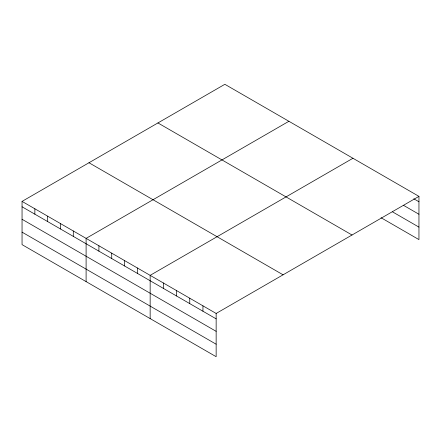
<?xml version="1.0" encoding="UTF-8"?>
<svg xmlns="http://www.w3.org/2000/svg" width="441" height="441" viewBox="0 0 441 441"><rect width="100%" height="100%" fill="white"/><g stroke="black" fill="none" stroke-linecap="round" stroke-linejoin="round"><path stroke-width="0.66" d="M418.95 196.366L224.855 84.303L22.05 201.394L22.05 244.634L216.145 356.697L216.145 313.452L418.95 196.366L418.95 239.606L381.074 217.744M288.905 121.286L86.1 238.372L86.1 281.617M352.954 158.264L150.155 275.349L150.155 318.595M413.785 198.775L418.95 201.757M403.454 205.302L418.95 214.249M392.551 211.878L418.95 227.121M157.928 122.945L352.023 235.003M88.977 162.751L283.072 274.815M22.05 201.394L216.145 313.452M22.05 206.785L216.145 318.849M22.05 219.276L216.145 331.334M22.05 232.142L216.145 344.206M202.948 305.833L202.948 311.225M189.751 298.21L189.751 303.606M176.549 290.591L176.549 295.988M163.352 282.973L163.352 288.364M137.344 267.957L137.344 273.348M124.533 260.559L124.533 265.956M111.722 253.162L111.722 258.558M98.911 245.769L98.911 251.161M73.294 230.974L73.294 236.37M60.483 223.581L60.483 228.973M47.672 216.184L47.672 221.575M34.861 208.786L34.861 214.183"/></g></svg>
